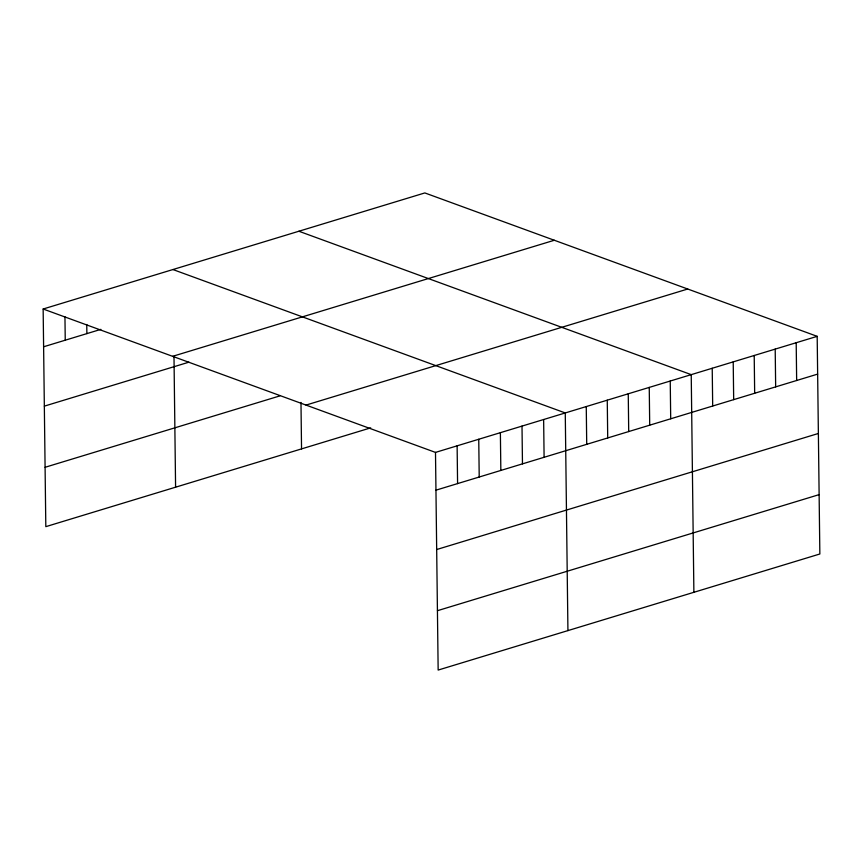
<?xml version="1.0" encoding="UTF-8"?>
<svg xmlns="http://www.w3.org/2000/svg" width="863" height="863" viewBox="0 0 863 863"><rect width="100%" height="100%" fill="white"/><g stroke="black" fill="none" stroke-linecap="round" stroke-linejoin="round"><path stroke-width="1.29" d="M43.15 309.008L424.844 192.934L817.185 336.343L819.85 553.992L438.156 670.066L435.491 452.406L43.15 309.008L45.815 526.657L370.702 427.865M43.614 346.775L100.863 329.364M172.622 356.333L554.326 240.259M44.337 406.139L188.932 362.169M45.081 467.293L279.828 395.912M306.02 405.081L687.714 289.019M435.491 452.406L817.185 336.343M435.955 490.173L817.649 374.111M436.678 549.537L818.372 433.474M437.422 610.702L819.127 494.628M298.889 231.241L691.231 374.639L693.884 592.298M172.924 269.536L565.265 412.946L567.93 630.605M796.193 342.73L796.657 380.497M775.201 349.105L775.664 386.872M754.208 355.491L754.672 393.258M733.216 361.877L733.679 399.645M712.223 368.264L712.687 406.031M670.238 381.025L670.702 418.792M649.246 387.411L649.71 425.179M628.253 393.798L628.706 431.565M607.261 400.184L607.714 437.951M586.257 406.559L586.721 444.326M543.636 419.526L544.1 457.293M522.007 426.106L522.471 463.873M500.378 432.676L500.842 470.443M478.749 439.256L479.213 477.023M457.12 445.837L457.584 483.604M300.982 402.438L301.543 448.889M173.992 356.343L175.588 487.196M86.764 324.499L86.872 333.614M64.952 316.753L65.243 340.195"/></g></svg>
